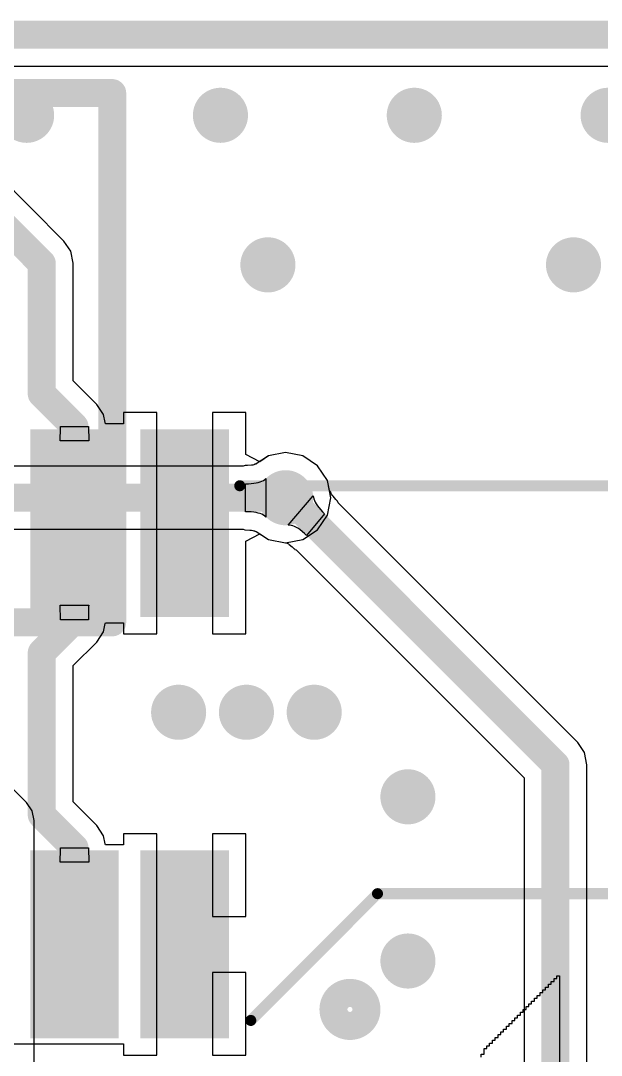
# Model space of a CAD drawing. Header units: millimetres. Extents: x 6.03 to 8.53, y 10.22 to 11.81.
# Drawn here: x 7.7485 to 7.9559, y 11.4403 to 11.8098 of the extents above; entities that cross this region are included whole.
import ezdxf

# ---------------------------------------------------------------- set-up
doc = ezdxf.new("R2010")
doc.units = ezdxf.units.MM
doc.header["$MEASUREMENT"] = 0
for name, color, linetype in [('BottomLayer', 5, 'Continuous'), ('BottomOverlay', 54, 'Continuous'), ('KeepOutLayer', 6, 'Continuous'), ('MultiLayer', 9, 'Continuous'), ('TopLayer', 1, 'Continuous'), ('TopOverlay', 2, 'Continuous'), ('TopPaste', 8, 'Continuous'), ('TopSolder', 216, 'Continuous')]:
    doc.layers.add(name, color=color, linetype=linetype)

# ---------------------------------------------------------------- blocks, each defined once
blk = doc.blocks.new('CM4_2_B_4')
at = {"layer": 'BottomOverlay', "const_width": 0.01}
for points in [[(0.44117, -0.57754), (-0.44083, -0.57754)], [(-0.44083, -0.57754), (-0.44083, -0.76654)], [(0.44117, -0.76654), (-0.44083, -0.76654)], [(0.86614, -0.7874), (-1.06275, -0.7874)]]:
    blk.add_lwpolyline(points, dxfattribs=at)
at = {"layer": 'BottomOverlay', "const_width": 0.005}
for points in [[(-0.44333, -0.57754, 1), (-0.43833, -0.57754, 1)], [(-0.44333, -0.57754, 1), (-0.43833, -0.57754, 1)], [(-0.44333, -0.76654, 1), (-0.43833, -0.76654, 1)], [(-0.44333, -0.76654, 1), (-0.43833, -0.76654, 1)]]:
    blk.add_lwpolyline(points, format="xyb", close=True, dxfattribs=at)
blk = doc.blocks.new('WS_LOGO__300MIL__23')
at = {"layer": 'TopOverlay'}
for p, q in [((0.05024, 0.15073), (0.05024, 0.15173)), ((0.05024, 0.15173), (0.05124, 0.15173)), ((0.05124, 0.15173), (0.05124, 0.15273)), ((0.05124, 0.15273), (0.05224, 0.15273)), ((0.05224, 0.15273), (0.05224, 0.15373)), ((0.05224, 0.15373), (0.05324, 0.15373)), ((0.05324, 0.15373), (0.05324, 0.07873)), ((0.04724, 0.14773), (0.04724, 0.14873)), ((0.04724, 0.14873), (0.04824, 0.14873)), ((0.04824, 0.14873), (0.04824, 0.14973)), ((0.04824, 0.14973), (0.04924, 0.14973)), ((0.04924, 0.14973), (0.04924, 0.15073)), ((0.04924, 0.15073), (0.05024, 0.15073)), ((0.04324, 0.14373), (0.04324, 0.14473)), ((0.04324, 0.14473), (0.04424, 0.14473)), ((0.04424, 0.14473), (0.04424, 0.14573)), ((0.04424, 0.14573), (0.04524, 0.14573)), ((0.04524, 0.14573), (0.04524, 0.14673)), ((0.04524, 0.14673), (0.04624, 0.14673)), ((0.04624, 0.14673), (0.04624, 0.14773)), ((0.04624, 0.14773), (0.04724, 0.14773)), ((0.03924, 0.13973), (0.03924, 0.14073)), ((0.03924, 0.14073), (0.04024, 0.14073)), ((0.04024, 0.14073), (0.04024, 0.14173)), ((0.04024, 0.14173), (0.04124, 0.14173)), ((0.04124, 0.14173), (0.04124, 0.14273)), ((0.04124, 0.14273), (0.04224, 0.14273)), ((0.04224, 0.14273), (0.04224, 0.14373)), ((0.04224, 0.14373), (0.04324, 0.14373)), ((0.03524, 0.13573), (0.03524, 0.13673)), ((0.03524, 0.13673), (0.03624, 0.13673)), ((0.03624, 0.13673), (0.03624, 0.13773)), ((0.03624, 0.13773), (0.03724, 0.13773)), ((0.03724, 0.13773), (0.03724, 0.13873)), ((0.03724, 0.13873), (0.03824, 0.13873)), ((0.03824, 0.13873), (0.03824, 0.13973)), ((0.03824, 0.13973), (0.03924, 0.13973)), ((0.03224, 0.13273), (0.03224, 0.13373)), ((0.03224, 0.13373), (0.03324, 0.13373)), ((0.03324, 0.13373), (0.03324, 0.13473)), ((0.03324, 0.13473), (0.03424, 0.13473)), ((0.03424, 0.13473), (0.03424, 0.13573)), ((0.03424, 0.13573), (0.03524, 0.13573)), ((0.02824, 0.12873), (0.02824, 0.12973)), ((0.02824, 0.12973), (0.02924, 0.12973)), ((0.02924, 0.12973), (0.02924, 0.13073)), ((0.02924, 0.13073), (0.03024, 0.13073)), ((0.03024, 0.13073), (0.03024, 0.13173)), ((0.03024, 0.13173), (0.03124, 0.13173)), ((0.03124, 0.13173), (0.03124, 0.13273)), ((0.03124, 0.13273), (0.03224, 0.13273)), ((0.02524, 0.12473), (0.02524, 0.12573)), ((0.02524, 0.12573), (0.02624, 0.12573)), ((0.02624, 0.12573), (0.02624, 0.12773)), ((0.02624, 0.12773), (0.02724, 0.12773)), ((0.02724, 0.12773), (0.02724, 0.12873)), ((0.02724, 0.12873), (0.02824, 0.12873))]:
    blk.add_line(p, q, dxfattribs=at)
blk = doc.blocks.new('FFC1_0_SMT_15P_44')
at = {"layer": 'TopLayer'}
for points in [[(-0.2874, 0.04567), (-0.26378, 0.04567), (-0.2874, 0.10472), (-0.26378, 0.10472)], [(-0.24803, 0.04567), (-0.22441, 0.04567), (-0.24803, 0.10472), (-0.22441, 0.10472)], [(-0.2874, -0.10472), (-0.26378, -0.10472), (-0.2874, -0.04567), (-0.26378, -0.04567)], [(-0.24803, -0.10472), (-0.22441, -0.10472), (-0.24803, -0.04567), (-0.22441, -0.04567)]]:
    blk.add_solid(points, dxfattribs=at)
at = {"layer": 'TopOverlay'}
for points, const_width in [([(-0.32874, 0.09843, 1), (-0.34055, 0.09843, 1)], 0.01), ([(-0.3002, 0.10236, 1), (-0.29823, 0.10236, 1)], 0.00197), ([(-0.34305, 0.09843, 1), (-0.33805, 0.09843, 1)], 0.005), ([(-0.33124, 0.09843, 1), (-0.32624, 0.09843, 1)], 0.005), ([(-0.34547, 0.05709, 1), (-0.3435, 0.05709, 1)], 0.00197), ([(-0.34547, 0.05709, 1), (-0.3435, 0.05709, 1)], 0.00197), ([(-0.29626, -0.08858, 1), (-0.29429, -0.08858, 1)], 0.00197)]:
    blk.add_lwpolyline(points, format="xyb", close=True, dxfattribs=dict(at, const_width=const_width))
at = {"layer": 'TopOverlay', "const_width": 0.00394}
for points in [[(-0.29921, 0.10236), (-0.34449, 0.05709)], [(-0.34449, 0.05709), (-0.43307, 0.05709)], [(-0.29528, -0.08858), (-0.43307, -0.08858)]]:
    blk.add_lwpolyline(points, dxfattribs=at)
at = {"layer": 'TopPaste'}
for points in [[(-0.2874, 0.04567), (-0.26378, 0.04567), (-0.2874, 0.10472), (-0.26378, 0.10472)], [(-0.24803, 0.04567), (-0.22441, 0.04567), (-0.24803, 0.10472), (-0.22441, 0.10472)], [(-0.2874, -0.10472), (-0.26378, -0.10472), (-0.2874, -0.04567), (-0.26378, -0.04567)], [(-0.24803, -0.10472), (-0.22441, -0.10472), (-0.24803, -0.04567), (-0.22441, -0.04567)]]:
    blk.add_solid(points, dxfattribs=at)
at = {"layer": 'TopSolder'}
for points in [[(-0.2914, 0.04167), (-0.25978, 0.04167), (-0.2914, 0.10872), (-0.25978, 0.10872)], [(-0.25203, 0.04167), (-0.22041, 0.04167), (-0.25203, 0.10872), (-0.22041, 0.10872)], [(-0.2914, -0.10872), (-0.25978, -0.10872), (-0.2914, -0.04167), (-0.25978, -0.04167)], [(-0.25203, -0.10872), (-0.22041, -0.10872), (-0.25203, -0.04167), (-0.22041, -0.04167)]]:
    blk.add_solid(points, dxfattribs=at)

msp = doc.modelspace()

# ---------------------------------------------------------------- linework, layer by layer
at = {"layer": 'BottomLayer'}
for p, q in [((7.5533, 11.79355), (8.40272, 11.79355)), ((7.83698, 11.65435), (7.83268, 11.65147)), ((7.84316, 11.65558), (7.83698, 11.65435)), ((7.84935, 11.65435), (7.84316, 11.65558)), ((7.85459, 11.65085), (7.84935, 11.65435)), ((7.82803, 11.65064), (7.74081, 11.65064)), ((7.82867, 11.65092), (7.82803, 11.65064)), ((7.82953, 11.65093), (7.82867, 11.65092)), ((7.83099, 11.65105), (7.82953, 11.65093)), ((7.8314, 11.65111), (7.83099, 11.65105)), ((7.83174, 11.65119), (7.8314, 11.65111)), ((7.83195, 11.65125), (7.83174, 11.65119)), ((7.83198, 11.65126), (7.83195, 11.65125)), ((7.83212, 11.65135), (7.83198, 11.65126)), ((7.8322, 11.65137), (7.83212, 11.65135)), ((7.83229, 11.65141), (7.8322, 11.65137)), ((7.83251, 11.65143), (7.83229, 11.65141)), ((7.83263, 11.65145), (7.83251, 11.65143)), ((7.83268, 11.65147), (7.83263, 11.65145)), ((7.85809, 11.64561), (7.85459, 11.65085)), ((7.83525, 11.64563), (7.83573, 11.64595)), ((7.83573, 11.64595), (7.83613, 11.64631)), ((7.83613, 11.64631), (7.83613, 11.63253)), ((7.82878, 11.64442), (7.82984, 11.64444)), ((7.82878, 11.63442), (7.82878, 11.64442)), ((7.82984, 11.64444), (7.83175, 11.64459)), ((7.83175, 11.64459), (7.8326, 11.64473)), ((7.8326, 11.64473), (7.83337, 11.6449)), ((7.83337, 11.6449), (7.83407, 11.6451)), ((7.83407, 11.6451), (7.8347, 11.64535)), ((7.8347, 11.64535), (7.83525, 11.64563)), ((7.85932, 11.63942), (7.85809, 11.64561)), ((7.85809, 11.63324), (7.85932, 11.63942)), ((7.83084, 11.63435), (7.82878, 11.63442)), ((7.83175, 11.63425), (7.83084, 11.63435)), ((7.8326, 11.63412), (7.83175, 11.63425)), ((7.83337, 11.63395), (7.8326, 11.63412)), ((7.83407, 11.63374), (7.83337, 11.63395)), ((7.8347, 11.6335), (7.83407, 11.63374)), ((7.83525, 11.63321), (7.8347, 11.6335)), ((7.83573, 11.63289), (7.83525, 11.63321)), ((7.83613, 11.63253), (7.83573, 11.63289)), ((7.85459, 11.628), (7.85809, 11.63324)), ((7.74081, 11.62821), (7.82794, 11.62821)), ((7.82794, 11.62821), (7.82854, 11.62793)), ((7.82854, 11.62793), (7.83038, 11.62787)), ((7.83038, 11.62787), (7.83092, 11.62781)), ((7.83092, 11.62781), (7.8314, 11.62774)), ((7.8314, 11.62774), (7.83174, 11.62766)), ((7.83174, 11.62766), (7.83195, 11.6276)), ((7.83195, 11.6276), (7.83198, 11.62759)), ((7.83198, 11.62759), (7.83212, 11.6275)), ((7.83212, 11.6275), (7.8322, 11.62748)), ((7.8322, 11.62748), (7.83229, 11.62743)), ((7.83229, 11.62743), (7.83251, 11.62742)), ((7.83251, 11.62742), (7.83263, 11.62739)), ((7.83263, 11.62739), (7.83268, 11.62738)), ((7.83268, 11.62738), (7.83698, 11.6245)), ((7.84935, 11.6245), (7.85459, 11.628)), ((7.83698, 11.6245), (7.84316, 11.62327)), ((7.84316, 11.62327), (7.84935, 11.6245)), ((7.75058, 11.53063), (7.71875, 11.56246)), ((7.75257, 11.52766), (7.75058, 11.53063)), ((7.75327, 11.52414), (7.75257, 11.52766)), ((7.75327, 11.40748), (7.75327, 11.52414))]:
    msp.add_line(p, q, dxfattribs=at)
for points, const_width in [([(7.7457, 11.77599, 1), (7.75554, 11.77599, 1)], 0.00984), ([(7.81495, 11.77599, 1), (7.82479, 11.77599, 1)], 0.00984), ([(7.8842, 11.77599, 1), (7.89405, 11.77599, 1)], 0.00984), ([(7.95345, 11.77599, 1), (7.9633, 11.77599, 1)], 0.00984), ([(7.8319, 11.72258, 1), (7.84175, 11.72258, 1)], 0.00984), ([(7.94109, 11.72258, 1), (7.95093, 11.72258, 1)], 0.00984), ([(7.83824, 11.63942, 1), (7.84809, 11.63942, 1)], 0.00984), ([(7.84066, 11.63942, 1), (7.84566, 11.63942, 1)], 0.005), ([(7.80001, 11.56281, 1), (7.80985, 11.56281, 1)], 0.00984), ([(7.82423, 11.56281, 1), (7.83407, 11.56281, 1)], 0.00984), ([(7.84845, 11.56281, 1), (7.85829, 11.56281, 1)], 0.00984), ([(7.88193, 11.53262, 1), (7.89177, 11.53262, 1)], 0.00984), ([(7.88193, 11.47398, 1), (7.89177, 11.47398, 1)], 0.00984)]:
    msp.add_lwpolyline(points, format="xyb", close=True, dxfattribs=dict(at, const_width=const_width))
at = {"layer": 'BottomLayer', "const_width": 0.01}
msp.add_lwpolyline([(7.7262, 11.63942), (7.84316, 11.63942)], dxfattribs=at)
at = {"layer": 'KeepOutLayer', "const_width": 0.01}
msp.add_lwpolyline([(6.47307, 11.80476), (8.40272, 11.80476)], dxfattribs=at)
at = {"layer": 'MultiLayer', "const_width": 0.00984}
for points in [[(7.7457, 11.77599, 1), (7.75554, 11.77599, 1)], [(7.81495, 11.77599, 1), (7.82479, 11.77599, 1)], [(7.8842, 11.77599, 1), (7.89405, 11.77599, 1)], [(7.95345, 11.77599, 1), (7.9633, 11.77599, 1)], [(7.8319, 11.72258, 1), (7.84175, 11.72258, 1)], [(7.94109, 11.72258, 1), (7.95093, 11.72258, 1)], [(7.83824, 11.63942, 1), (7.84809, 11.63942, 1)], [(7.80001, 11.56281, 1), (7.80985, 11.56281, 1)], [(7.82423, 11.56281, 1), (7.83407, 11.56281, 1)], [(7.84845, 11.56281, 1), (7.85829, 11.56281, 1)], [(7.88193, 11.53262, 1), (7.89177, 11.53262, 1)], [(7.88193, 11.47398, 1), (7.89177, 11.47398, 1)]]:
    msp.add_lwpolyline(points, format="xyb", close=True, dxfattribs=at)
at = {"layer": 'TopLayer'}
for p, q in [((7.5533, 11.79355), (8.40272, 11.79355)), ((7.76396, 11.73107), (7.72307, 11.77196)), ((7.76639, 11.72743), (7.76396, 11.73107)), ((7.76396, 11.73107), (7.76396, 11.73107)), ((7.76725, 11.72314), (7.76639, 11.72743)), ((7.76725, 11.68117), (7.76725, 11.72314)), ((7.76725, 11.72314), (7.76725, 11.72314)), ((7.77565, 11.67277), (7.76725, 11.68117)), ((7.77808, 11.66913), (7.77565, 11.67277)), ((7.77565, 11.67277), (7.77565, 11.67277)), ((7.77865, 11.66626), (7.77808, 11.66913)), ((7.79709, 11.66984), (7.78528, 11.66984)), ((7.78528, 11.66984), (7.78528, 11.66584)), ((7.79709, 11.63031), (7.79709, 11.66984)), ((7.8289, 11.66984), (7.81709, 11.66984)), ((7.81709, 11.66984), (7.81709, 11.63031)), ((7.8289, 11.6549), (7.8289, 11.66984)), ((7.76271, 11.66387), (7.76272, 11.66484)), ((7.76272, 11.66484), (7.77272, 11.66484)), ((7.77272, 11.66484), (7.77284, 11.65972)), ((7.77883, 11.66584), (7.77865, 11.66626)), ((7.78528, 11.66584), (7.77883, 11.66584)), ((7.76266, 11.66018), (7.76271, 11.66387)), ((7.7626, 11.65972), (7.76262, 11.65977)), ((7.77284, 11.65972), (7.7626, 11.65972)), ((7.76262, 11.65977), (7.76264, 11.65993)), ((7.76264, 11.65993), (7.76266, 11.66018)), ((7.8339, 11.65229), (7.8289, 11.6549)), ((7.83698, 11.65435), (7.8339, 11.65229)), ((7.84316, 11.65558), (7.83698, 11.65435)), ((7.84935, 11.65435), (7.84316, 11.65558)), ((7.85459, 11.65085), (7.84935, 11.65435)), ((7.85809, 11.64561), (7.85459, 11.65085)), ((7.8588, 11.64203), (7.85809, 11.64561)), ((7.84402, 11.62962), (7.85298, 11.64008)), ((7.85298, 11.64008), (7.85306, 11.63957)), ((7.85306, 11.63957), (7.8532, 11.63903)), ((7.8532, 11.63903), (7.85342, 11.63846)), ((7.85342, 11.63846), (7.85372, 11.63786)), ((7.85901, 11.64166), (7.8588, 11.64203)), ((7.85916, 11.64147), (7.85901, 11.64166)), ((7.85926, 11.64137), (7.85916, 11.64147)), ((7.85928, 11.64132), (7.85926, 11.64137)), ((7.85933, 11.64125), (7.85928, 11.64132)), ((7.85938, 11.64105), (7.85933, 11.64125)), ((7.85943, 11.64095), (7.85938, 11.64105)), ((7.85958, 11.64071), (7.85943, 11.64095)), ((7.85981, 11.64037), (7.85958, 11.64071)), ((7.86009, 11.64), (7.85981, 11.64037)), ((7.8611, 11.63884), (7.86009, 11.64)), ((7.86172, 11.6382), (7.8611, 11.63884)), ((7.85372, 11.63786), (7.85409, 11.63723)), ((7.85409, 11.63723), (7.85453, 11.63658)), ((7.85453, 11.63658), (7.85505, 11.63589)), ((7.85505, 11.63589), (7.85631, 11.63444)), ((7.86198, 11.63755), (7.86172, 11.6382)), ((7.9475, 11.55203), (7.86198, 11.63755)), ((7.85706, 11.63368), (7.85062, 11.62597)), ((7.85631, 11.63444), (7.85706, 11.63368)), ((7.79709, 11.59079), (7.79709, 11.63031)), ((7.81709, 11.63031), (7.81709, 11.59079)), ((7.84458, 11.62962), (7.84402, 11.62962)), ((7.84515, 11.62955), (7.84458, 11.62962)), ((7.84575, 11.62939), (7.84515, 11.62955)), ((7.84638, 11.62915), (7.84575, 11.62939)), ((7.84703, 11.62882), (7.84638, 11.62915)), ((7.8477, 11.62842), (7.84703, 11.62882)), ((7.8484, 11.62793), (7.8477, 11.62842)), ((7.84986, 11.6267), (7.8484, 11.62793)), ((7.8289, 11.62395), (7.8339, 11.62656)), ((7.8289, 11.59079), (7.8289, 11.62395)), ((7.8339, 11.62656), (7.83698, 11.6245)), ((7.83698, 11.6245), (7.84316, 11.62327)), ((7.85062, 11.62597), (7.84986, 11.6267)), ((7.84316, 11.62327), (7.84343, 11.62332)), ((7.84343, 11.62332), (7.8435, 11.62327)), ((7.8435, 11.62327), (7.84365, 11.62323)), ((7.84365, 11.62323), (7.84373, 11.62319)), ((7.84373, 11.62319), (7.8438, 11.62318)), ((7.8438, 11.62318), (7.84389, 11.62313)), ((7.84389, 11.62313), (7.84415, 11.62298)), ((7.84415, 11.62298), (7.84443, 11.62278)), ((7.84443, 11.62278), (7.84551, 11.62187)), ((7.84551, 11.62187), (7.84612, 11.62129)), ((7.84612, 11.62129), (7.84635, 11.6212)), ((7.84635, 11.6212), (7.84646, 11.62098)), ((7.84646, 11.62098), (7.84698, 11.62082)), ((7.84698, 11.62082), (7.92835, 11.53945)), ((7.76272, 11.59579), (7.7626, 11.60103)), ((7.7626, 11.60103), (7.77284, 11.60103)), ((7.77277, 11.60056), (7.77272, 11.59678)), ((7.77279, 11.60082), (7.77277, 11.60056)), ((7.77281, 11.60098), (7.77279, 11.60082)), ((7.77284, 11.60103), (7.77281, 11.60098)), ((7.77272, 11.59579), (7.76272, 11.59579)), ((7.77272, 11.59678), (7.77272, 11.59579)), ((7.77808, 11.5915), (7.77867, 11.59449)), ((7.77867, 11.59449), (7.7788, 11.59479)), ((7.7788, 11.59479), (7.78528, 11.59479)), ((7.78528, 11.59479), (7.78528, 11.59079)), ((7.77565, 11.58786), (7.77808, 11.5915)), ((7.78528, 11.59079), (7.79709, 11.59079)), ((7.81709, 11.59079), (7.8289, 11.59079)), ((7.76725, 11.57946), (7.77565, 11.58786)), ((7.77565, 11.58786), (7.77565, 11.58786)), ((7.76725, 11.53078), (7.76725, 11.57946)), ((7.94993, 11.54839), (7.9475, 11.55203)), ((7.9475, 11.55203), (7.9475, 11.55203)), ((7.95078, 11.54409), (7.94993, 11.54839)), ((7.95078, 11.08992), (7.95078, 11.54409)), ((7.92835, 11.53945), (7.92835, 11.09229)), ((7.77565, 11.52238), (7.76725, 11.53078)), ((7.77808, 11.51874), (7.77565, 11.52238)), ((7.77565, 11.52238), (7.77565, 11.52238)), ((7.77865, 11.51587), (7.77808, 11.51874)), ((7.79709, 11.51945), (7.78528, 11.51945)), ((7.78528, 11.51945), (7.78528, 11.51545)), ((7.79709, 11.47992), (7.79709, 11.51945)), ((7.8289, 11.51945), (7.81709, 11.51945)), ((7.81709, 11.51945), (7.81709, 11.48992)), ((7.8289, 11.48992), (7.8289, 11.51945)), ((7.76266, 11.50979), (7.76271, 11.51348)), ((7.76271, 11.51348), (7.76272, 11.51445)), ((7.76272, 11.51445), (7.77272, 11.51445)), ((7.77272, 11.51445), (7.77284, 11.50933)), ((7.77883, 11.51545), (7.77865, 11.51587)), ((7.78528, 11.51545), (7.77883, 11.51545)), ((7.7626, 11.50933), (7.76262, 11.50938)), ((7.77284, 11.50933), (7.7626, 11.50933)), ((7.76262, 11.50938), (7.76264, 11.50953)), ((7.76264, 11.50953), (7.76266, 11.50979)), ((7.81709, 11.48992), (7.8289, 11.48992)), ((7.79709, 11.44039), (7.79709, 11.47992)), ((7.8289, 11.46992), (7.81709, 11.46992)), ((7.81709, 11.46992), (7.81709, 11.44039)), ((7.8289, 11.44039), (7.8289, 11.46992)), ((7.74616, 11.44439), (7.74991, 11.44439)), ((7.74991, 11.44439), (7.74991, 11.44439)), ((7.74991, 11.44439), (7.78528, 11.44439)), ((7.78528, 11.44439), (7.78528, 11.44039)), ((7.78528, 11.44039), (7.79709, 11.44039)), ((7.81709, 11.44039), (7.8289, 11.44039))]:
    msp.add_line(p, q, dxfattribs=at)
for points, const_width in [([(7.7457, 11.77599, 1), (7.75554, 11.77599, 1)], 0.00984), ([(7.81495, 11.77599, 1), (7.82479, 11.77599, 1)], 0.00984), ([(7.8842, 11.77599, 1), (7.89405, 11.77599, 1)], 0.00984), ([(7.95345, 11.77599, 1), (7.9633, 11.77599, 1)], 0.00984), ([(7.8319, 11.72258, 1), (7.84175, 11.72258, 1)], 0.00984), ([(7.94109, 11.72258, 1), (7.95093, 11.72258, 1)], 0.00984), ([(7.75353, 11.72314, 1), (7.75853, 11.72314, 1)], 0.005), ([(7.75353, 11.72314, 1), (7.75853, 11.72314, 1)], 0.005), ([(7.75353, 11.67653, 1), (7.75853, 11.67653, 1)], 0.005), ([(7.75353, 11.67653, 1), (7.75853, 11.67653, 1)], 0.005), ([(7.76522, 11.66484, 1), (7.77022, 11.66484, 1)], 0.005), ([(7.76522, 11.66484, 1), (7.77022, 11.66484, 1)], 0.005), ([(7.83824, 11.63942, 1), (7.84809, 11.63942, 1)], 0.00984), ([(7.8412, 11.63996, 1), (7.8462, 11.63996, 1)], 0.005), ([(7.76522, 11.63031, 1), (7.77022, 11.63031, 1)], 0.005), ([(7.76522, 11.63031, 1), (7.77022, 11.63031, 1)], 0.005), ([(7.76522, 11.59579, 1), (7.77022, 11.59579, 1)], 0.005), ([(7.76522, 11.59579, 1), (7.77022, 11.59579, 1)], 0.005), ([(7.75353, 11.5841, 1), (7.75853, 11.5841, 1)], 0.005), ([(7.75353, 11.5841, 1), (7.75853, 11.5841, 1)], 0.005), ([(7.80001, 11.56281, 1), (7.80985, 11.56281, 1)], 0.00984), ([(7.82423, 11.56281, 1), (7.83407, 11.56281, 1)], 0.00984), ([(7.84845, 11.56281, 1), (7.85829, 11.56281, 1)], 0.00984), ([(7.93707, 11.54409, 1), (7.94207, 11.54409, 1)], 0.005), ([(7.93707, 11.54409, 1), (7.94207, 11.54409, 1)], 0.005), ([(7.88193, 11.53262, 1), (7.89177, 11.53262, 1)], 0.00984), ([(7.75353, 11.52613, 1), (7.75853, 11.52613, 1)], 0.005), ([(7.75353, 11.52613, 1), (7.75853, 11.52613, 1)], 0.005), ([(7.76522, 11.51445, 1), (7.77022, 11.51445, 1)], 0.005), ([(7.76522, 11.51445, 1), (7.77022, 11.51445, 1)], 0.005), ([(7.76522, 11.47992, 1), (7.77022, 11.47992, 1)], 0.005), ([(7.88193, 11.47398, 1), (7.89177, 11.47398, 1)], 0.00984)]:
    msp.add_lwpolyline(points, format="xyb", close=True, dxfattribs=dict(at, const_width=const_width))
at = {"layer": 'TopLayer', "const_width": 0.01}
for points in [[(7.71514, 11.76403), (7.75603, 11.72314)], [(7.75603, 11.67653), (7.75603, 11.72314)], [(7.75603, 11.67653), (7.76772, 11.66484)], [(7.76772, 11.63031), (7.76772, 11.66484)], [(7.8437, 11.63996), (7.93957, 11.54409)], [(7.76772, 11.59579), (7.76772, 11.63031)], [(7.75603, 11.5841), (7.76772, 11.59579)], [(7.75603, 11.52613), (7.75603, 11.5841)], [(7.93957, 10.93819), (7.93957, 11.54409)], [(7.75603, 11.52613), (7.76772, 11.51445)], [(7.76772, 11.47992), (7.76772, 11.51445)]]:
    msp.add_lwpolyline(points, dxfattribs=at)

# ---------------------------------------------------------------- block references
for name, p, rotation in [('CM4_2_B_4', (7.34037, 11.01738), 180), ('FFC1_0_SMT_15P_44', (7.5315, 11.55512), 180), ('WS_LOGO__300MIL__23', (7.8878, 11.31496), 360)]:
    msp.add_blockref(name, p, dxfattribs=dict(rotation=rotation))

doc.saveas('drawing.dxf')
